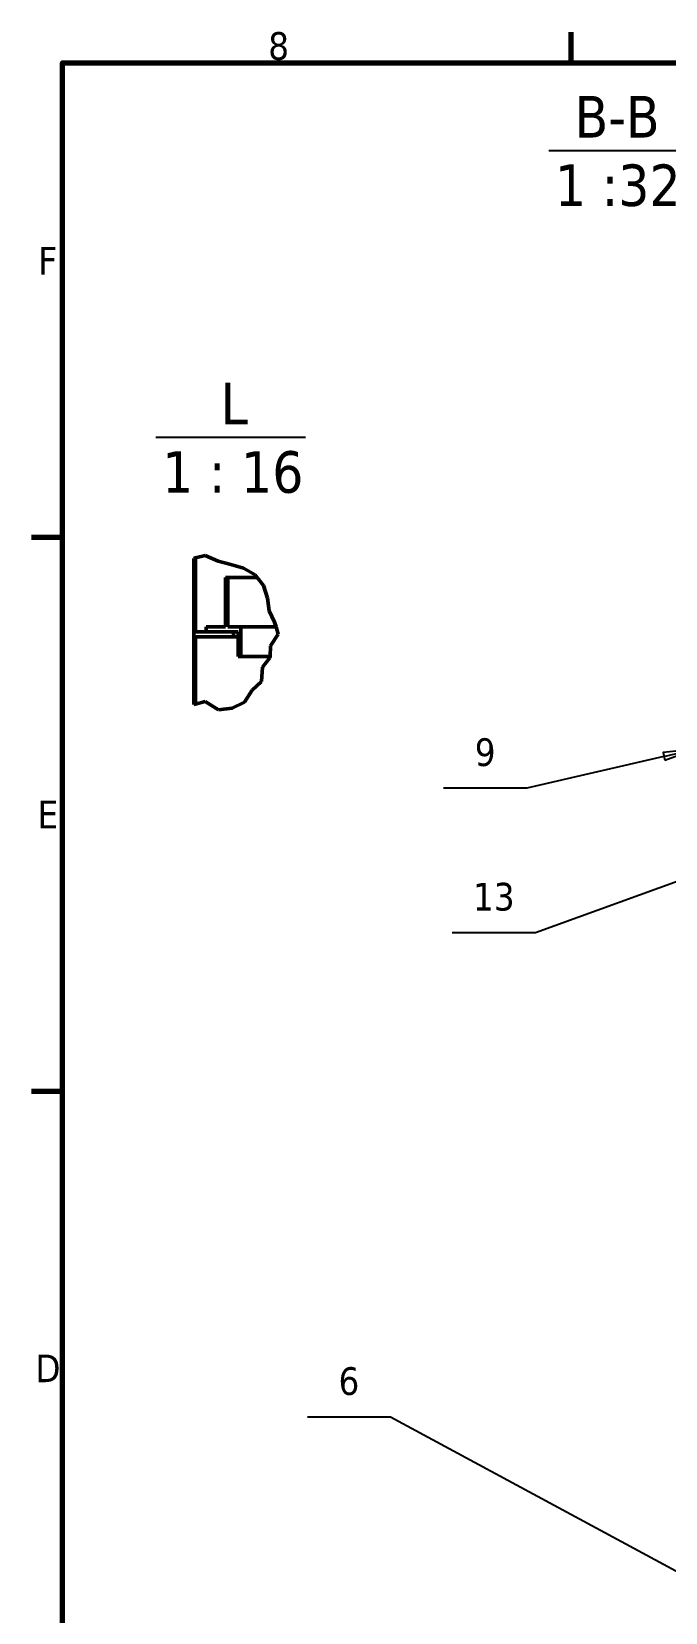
# Model space of a CAD drawing. Header units: millimetres. Extents: x 0 to 19008, y 0 to 13560.
# Drawn here: x 195 to 2756, y 6853 to 13246 of the extents above; entities that cross this region are included whole.
import ezdxf

# ---------------------------------------------------------------- set-up
doc = ezdxf.new("R2010")
doc.units = ezdxf.units.MM
doc.header["$LTSCALE"] = 32
for name, color, linetype, lineweight in [('剖面线 (ISO)', 7, 'Continuous', 18), ('可见 (ISO)', 7, 'Continuous', 50), ('图框 (ISO)', 7, 'Continuous', 70), ('折线 (ISO)', 7, 'Continuous', 50), ('符号 (ISO)', 7, 'Continuous', 25)]:
    doc.layers.add(name, color=color, linetype=linetype, lineweight=lineweight)
doc.styles.add('标签文本 (ISO)', font='TAHOMA.TTF')
doc.styles.add('注释文本 (ISO)', font='TAHOMA.TTF')

# ---------------------------------------------------------------- blocks, each defined once
blk = doc.blocks.new('图框 默认图框')
at = {"layer": '图框 (ISO)'}
for p, q in [((74.25, 410), (74.25, 413.9)), ((10, 350), (6.1, 350)), ((10, 280), (6.1, 280))]:
    blk.add_line(p, q, dxfattribs=at)
at = {"layer": '图框 (ISO)', "flags": 128}
blk.add_lwpolyline([(10, 10), (10, 410), (584, 410), (584, 10), (10, 10)], dxfattribs=at)
at = {"layer": '图框 (ISO)', "char_height": 3.5, "attachment_point": 7, "style": '注释文本 (ISO)'}
for s, insert in [('8', (35.98, 410.32)), ('F', (6.94, 383.25)), ('E', (6.85, 313.25)), ('D', (6.57, 243.25))]:
    blk.add_mtext(s, dxfattribs=dict(at, insert=insert))
blk = doc.blocks.new('引出序号7')
at = {"layer": '符号 (ISO)'}
for p, q in [((109.99, 314.66), (106.06, 313.77)), ((106.06, 313.77), (106.4, 312.83)), ((106.23, 313.3), (109.99, 314.66)), ((106.4, 312.83), (109.99, 314.66)), ((106.23, 313.3), (69.72, 300.06)), ((69.72, 300.06), (59.22, 300.06))]:
    blk.add_line(p, q, dxfattribs=at)
at = {"layer": '符号 (ISO)', "flags": 128}
blk.add_lwpolyline([(106.4, 312.83), (109.99, 314.66), (106.06, 313.77), (106.4, 312.83)], dxfattribs=at)
at = {"layer": '符号 (ISO)'}
blk.add_solid([(106.4, 312.83), (109.99, 314.66), (106.06, 313.77), (106.4, 312.83)], dxfattribs=at)
at = {"layer": '符号 (ISO)', "insert": (64.47, 304.58), "char_height": 3.5, "attachment_point": 5, "style": '注释文本 (ISO)'}
blk.add_mtext('13', dxfattribs=at)
blk = doc.blocks.new('引出序号8')
at = {"layer": '符号 (ISO)'}
for p, q in [((85.96, 322.35), (68.63, 318.34)), ((89.86, 323.25), (85.85, 322.84)), ((85.85, 322.84), (86.08, 321.86)), ((85.96, 322.35), (89.86, 323.25)), ((86.08, 321.86), (89.86, 323.25)), ((68.63, 318.34), (58.13, 318.34))]:
    blk.add_line(p, q, dxfattribs=at)
at = {"layer": '符号 (ISO)', "flags": 128}
blk.add_lwpolyline([(86.08, 321.86), (89.86, 323.25), (85.85, 322.84), (86.08, 321.86)], dxfattribs=at)
at = {"layer": '符号 (ISO)'}
blk.add_solid([(86.08, 321.86), (89.86, 323.25), (85.85, 322.84), (86.08, 321.86)], dxfattribs=at)
at = {"layer": '符号 (ISO)', "insert": (63.38, 322.85), "char_height": 3.5, "attachment_point": 5, "style": '注释文本 (ISO)'}
blk.add_mtext('9', dxfattribs=at)
blk = doc.blocks.new('引出序号18')
at = {"layer": '符号 (ISO)'}
for p, q in [((51.42, 238.84), (40.92, 238.84)), ((91.19, 217.33), (51.42, 238.84)), ((91.42, 217.77), (90.95, 216.89)), ((90.95, 216.89), (94.7, 215.43)), ((91.19, 217.33), (94.7, 215.43)), ((94.7, 215.43), (91.42, 217.77))]:
    blk.add_line(p, q, dxfattribs=at)
at = {"layer": '符号 (ISO)', "flags": 128}
blk.add_lwpolyline([(90.95, 216.89), (94.7, 215.43), (91.42, 217.77), (90.95, 216.89)], dxfattribs=at)
at = {"layer": '符号 (ISO)'}
blk.add_solid([(90.95, 216.89), (94.7, 215.43), (91.42, 217.77), (90.95, 216.89)], dxfattribs=at)
at = {"layer": '符号 (ISO)', "insert": (46.17, 243.36), "char_height": 3.5, "attachment_point": 5, "style": '注释文本 (ISO)'}
blk.add_mtext('6', dxfattribs=at)

msp = doc.modelspace()

# ---------------------------------------------------------------- hatches: boundary and pattern name
at = {"layer": '剖面线 (ISO)'}
h = msp.add_hatch(dxfattribs=at)
h.set_pattern_fill('ANSI31', color=256, scale=1625.6, angle=14.99997778, style=0)
h.set_pattern_definition([(60, (0, 0), (-175.9763, 101.6), [])])
h.paths.add_polyline_path([(850.4856, 11116.1106), (857.8856, 11117.8362), (857.8856, 10818.9813), (900.4856, 10818.9813), (1010.4856, 10818.9813), (1010.4856, 10798.9813), (857.8856, 10798.9813), (857.8856, 10526.5224), (850.4856, 10524.4907)])
h = msp.add_hatch(dxfattribs=at)
h.set_pattern_fill('ANSI31', color=256, scale=1625.6, style=0)
h.set_pattern_definition([(45, (0, 0), (-143.684, 143.684), [])])
h.paths.add_polyline_path([(978.3871, 11038.9813), (978.3871, 10838.9813), (900.4856, 10838.9813), (900.4856, 10818.9813), (1010.4856, 10818.9813), (1030.4856, 10818.9813), (1030.4856, 10718.9813), (1040.4856, 10718.9813), (1040.4856, 10838.9813), (988.3871, 10838.9813), (988.3871, 11038.9813)])

# ---------------------------------------------------------------- linework, layer by layer
at = {"layer": '可见 (ISO)'}
for p, q in [((850.4856, 11116.1106), (850.4856, 10524.4907)), ((857.8856, 10818.9813), (857.8856, 11117.8362)), ((978.3871, 11038.9813), (978.3871, 10838.9813)), ((988.3871, 11038.9813), (978.3871, 11038.9813)), ((988.3871, 10838.9813), (988.3871, 11038.9813)), ((1106.169, 11038.9813), (988.3871, 11038.9813)), ((1010.4856, 10818.9813), (857.8856, 10818.9813)), ((978.3871, 10838.9813), (900.4856, 10838.9813)), ((900.4856, 10838.9813), (900.4856, 10818.9813)), ((900.4856, 10818.9813), (1030.4856, 10818.9813)), ((1040.4856, 10838.9813), (988.3871, 10838.9813)), ((1010.4856, 10798.9813), (1010.4856, 10818.9813)), ((1030.4856, 10818.9813), (1030.4856, 10718.9813)), ((1040.4856, 10718.9813), (1040.4856, 10838.9813)), ((1182.9539, 10838.9813), (1040.4856, 10838.9813)), ((857.8856, 10526.5224), (857.8856, 10798.9813)), ((857.8856, 10798.9813), (1010.4856, 10798.9813)), ((1030.4856, 10798.9813), (1010.4856, 10798.9813)), ((1030.4856, 10718.9813), (1040.4856, 10718.9813)), ((1040.4856, 10718.9813), (1158.5637, 10718.9813))]:
    msp.add_line(p, q, dxfattribs=at)
at = {"layer": '折线 (ISO)'}
for p, q in [((857.8856, 11117.8362), (897.0474, 11126.9685)), ((897.0474, 11126.9685), (949.053, 11104.1053)), ((850.4856, 11116.1106), (857.8856, 11117.8362)), ((949.053, 11104.1053), (999.8991, 11091.7496)), ((999.8991, 11091.7496), (1051.3304, 11076.393)), ((1051.3304, 11076.393), (1098.2111, 11048.9045)), ((1098.2111, 11048.9045), (1106.169, 11038.9813)), ((1106.169, 11038.9813), (1132.2181, 11006.4986)), ((1132.2181, 11006.4986), (1148.6527, 10954.4314)), ((1148.6527, 10954.4314), (1155.5471, 10903.2532)), ((1155.5471, 10903.2532), (1176.9983, 10858.5299)), ((1192.0371, 10809.167), (1161.1386, 10762.6006)), ((1176.9983, 10858.5299), (1182.9539, 10838.9813)), ((1182.9539, 10838.9813), (1192.0371, 10809.167)), ((1161.1386, 10762.6006), (1158.5637, 10718.9813)), ((1158.2748, 10714.088), (1128.2512, 10675.6814)), ((1158.5637, 10718.9813), (1158.2748, 10714.088)), ((1124.5005, 10618.3112), (1086.8648, 10582.9514)), ((1128.2512, 10675.6814), (1124.5005, 10618.3112)), ((1086.8648, 10582.9514), (1055.4076, 10534.8791)), ((857.8856, 10526.5224), (850.4856, 10524.4907)), ((897.0474, 10537.2742), (857.8856, 10526.5224)), ((951.0051, 10503.1576), (897.0474, 10537.2742)), ((1005.6665, 10510.7385), (951.0051, 10503.1576)), ((1055.4076, 10534.8791), (1005.6665, 10510.7385))]:
    msp.add_line(p, q, dxfattribs=at)
at = {"layer": '符号 (ISO)'}
for p, q in [((2284.9109, 12765.4707), (2816.9562, 12765.4707)), ((697.5374, 11605.6247), (1301.7383, 11605.6247))]:
    msp.add_line(p, q, dxfattribs=at)

# ---------------------------------------------------------------- block references
at = {"xscale": 32, "yscale": 32, "zscale": 32}
msp.add_blockref('图框 默认图框', (0, 0), dxfattribs=at)
at = {"layer": '符号 (ISO)', "xscale": 32, "yscale": 32, "zscale": 32}
for name in ['引出序号8', '引出序号7', '引出序号18']:
    msp.add_blockref(name, (0, 0), dxfattribs=at)

# ---------------------------------------------------------------- texts
at = {"layer": '符号 (ISO)', "attachment_point": 7, "style": '标签文本 (ISO)'}
for s, insert, char_height in [('B-B', (2389.659, 12818.0046), 167.99999), ('1 :32', (2310.0437, 12537.8573), 167.99999), ('L', (958.9857, 11658.3628), 168), ('1 : 16', (722.6702, 11378.2156), 167.99999)]:
    msp.add_mtext(s, dxfattribs=dict(at, insert=insert, char_height=char_height))

doc.saveas('drawing.dxf')
